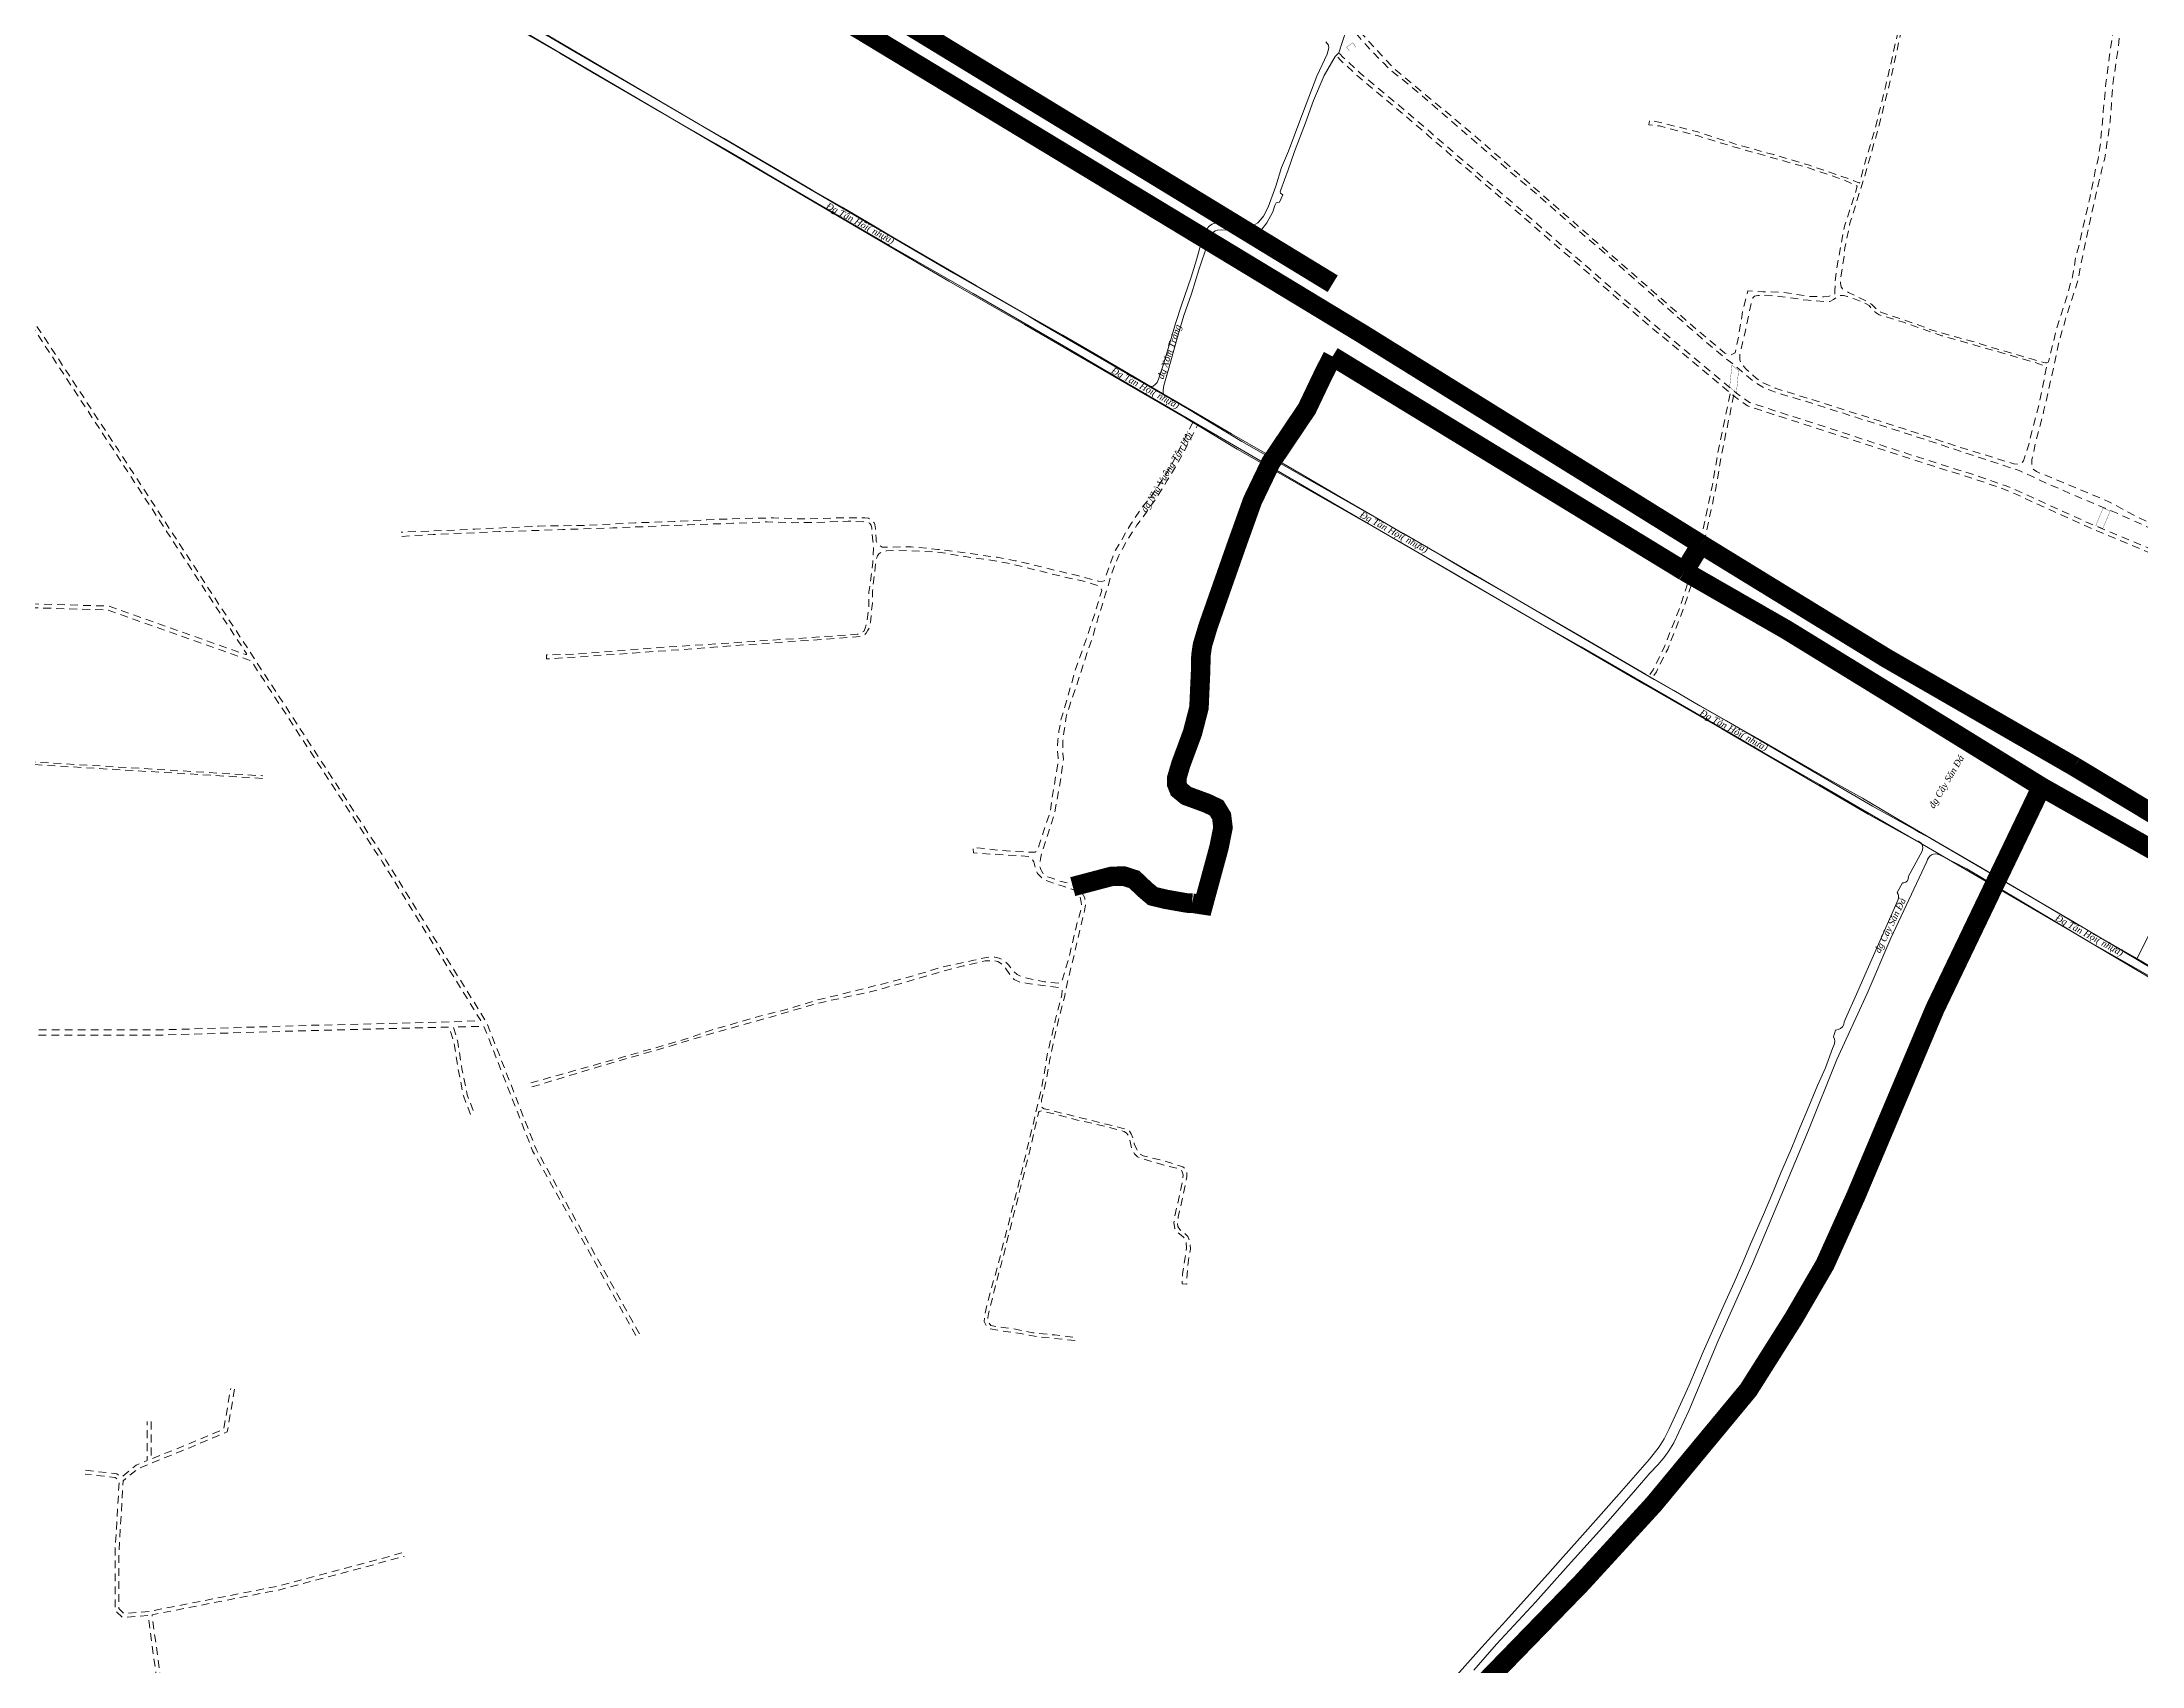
# Model space of a CAD drawing. Header units: metres. Extents: x 556238 to 587446, y 1177111 to 1219372.
# Drawn here: x 569593 to 571210, y 1207174 to 1208425 of the extents above; entities that cross this region are included whole.
import ezdxf

# ---------------------------------------------------------------- set-up
doc = ezdxf.new("R2010")
doc.units = ezdxf.units.M
doc.header["$MEASUREMENT"] = 0
for name, pattern in [('ACAD_ISO03W100', [30, 12, -18]), ('DASHED2', [0.375, 0.25, -0.125]), ('Xr_Nen GT$0$MON', [10, 6, -4])]:
    doc.linetypes.add(name, pattern=pattern)
for name, color, linetype, lineweight in [('Pipe Existing_DTDH', 4, 'ACAD_ISO03W100', 40), ('Xr_Nen GT$0$CAU-CONG', 4, 'Continuous', 0), ('Xr_Nen GT$0$DUONG BT-NEN BT', 38, 'Continuous', 0), ('Xr_Nen GT$0$DUONG NHUA', 38, 'Continuous', 0), ('Xr_Nen GT$0$DUONG_DA', 38, 'Xr_Nen GT$0$MON', 0)]:
    doc.layers.add(name, color=color, linetype=linetype, lineweight=lineweight)
doc.styles.add('Xr_Nen GT$0$ROMANC', font='romanc.shx')

# ---------------------------------------------------------------- blocks, each defined once
blk = doc.blocks.new('DTDH_EXISTING_PIPE')
at = {"layer": 'Pipe Existing_DTDH', "color": 3, "linetype": 'DASHED2', "ltscale": 200, "const_width": 15, "elevation": 0.8, "flags": 128}
for points in [[(-7181, 8222.6), (-7739.7, 8563.3), (-8036.5, 8736.8)], [(-7483.3, 8380.8), (-7655.3, 8484.9), (-8044.8, 8717.1)], [(-6897.4, 8021.9), (-7158.4, 8184.1), (-7483.3, 8380.8)], [(-7289.1, 7745.4), (-7280.6, 7744.1), (-7268.6, 7788.3), (-7265.5, 7803.7), (-7266.6, 7812.5), (-7270.5, 7818.9), (-7278.1, 7822.5), (-7293.7, 7828.2), (-7299.4, 7832.9), (-7301.1, 7837.2), (-7301.1, 7841.8), (-7298, 7852.4), (-7289, 7876.7), (-7284, 7896), (-7282.7, 7925), (-7282.5, 7936.3), (-7281.3, 7944.4), (-7276.9, 7959), (-7254.6, 8022.5), (-7242.8, 8055.4), (-7228.7, 8084.8), (-7200.8, 8126.3), (-7187.6, 8154), (-7181.1, 8166.6)], [(-6910.1, 8001.1), (-7181.1, 8166.6)], [(-6910.1, 8001.1), (-6897.4, 8021.9)], [(-6609.6, 7850.6), (-6754.6, 7934.2), (-6895.7, 8020.8), (-6897.4, 8021.9)], [(-6635.1, 7835), (-6748.6, 7905.1), (-6831.8, 7956.2), (-6910.1, 8001.1)], [(-5781.9, 6999.1), (-5828.3, 7057.2), (-5878.2, 7121.5), (-5952.9, 7213.6), (-6091.3, 7386.2), (-6135.2, 7434.7), (-6200.9, 7503.3), (-6254.5, 7566.1), (-6302, 7619.2), (-6348.4, 7670), (-6376.2, 7697.6), (-6410.5, 7726.3), (-6449.4, 7749.2), (-6547.8, 7813.4), (-6609.6, 7850.6)], [(-7650.1, 6904.6), (-7556.3, 6911.8), (-7450.8, 6920), (-7406.8, 6928), (-7302.3, 6971), (-7234.7, 7002.8), (-7180.8, 7032.8), (-7132.6, 7074.5), (-6989.6, 7221.5), (-6933.7, 7282.5), (-6860.8, 7370.5), (-6826, 7425.6), (-6801.8, 7467.2), (-6778, 7520), (-6717.2, 7664), (-6635.1, 7835)], [(-6105.5, 7362), (-6167.8, 7436.4), (-6247, 7527.3), (-6365.8, 7659), (-6403.5, 7695.1), (-6438.3, 7722.1), (-6496.1, 7756.3), (-6635.1, 7835)], [(-7381.2, 7758.2), (-7351.3, 7766.1), (-7341.9, 7766.3), (-7333.8, 7763.7), (-7325.6, 7755.9), (-7319.7, 7750.9), (-7310, 7748.5), (-7293, 7745.5), (-7289.1, 7745.4)]]:
    blk.add_lwpolyline(points, dxfattribs=at)

msp = doc.modelspace()

# ---------------------------------------------------------------- linework, layer by layer
at = {"layer": 'Xr_Nen GT$0$CAU-CONG', "const_width": 0.2, "flags": 128}
msp.add_lwpolyline([(570599.95584, 1208417.55583), (570597.60445, 1208420.58303), (570602.33357, 1208423.91923), (570604.81881, 1208420.52554)], dxfattribs=at)
for points in [[(570894.39762, 1208175.49274), (570892.58551, 1208158.70669), (570897.83265, 1208154.23966), (570899.45678, 1208171.5703)], [(571185.6803, 1208063.25377), (571180.0316, 1208049.82094), (571174.61926, 1208052.0969), (571180.26796, 1208065.52973)]]:
    msp.add_lwpolyline(points, close=True, dxfattribs=at)
at = {"layer": 'Xr_Nen GT$0$DUONG BT-NEN BT', "flags": 128}
for points in [[(570581.69705, 1208424.73485), (570583.52752, 1208421.99131), (570583.9199, 1208420.03174), (570582.64345, 1208415.08924), (570574.6337, 1208398.1859), (570566.48936, 1208376.73359), (570560.73532, 1208361.81546), (570552.72291, 1208340.39952), (570547.45403, 1208327.9622), (570543.07308, 1208313.53956), (570537.12284, 1208297.25772), (570533.68588, 1208290.34083), (570531.36517, 1208287.46668), (570529.07709, 1208285.24569), (570527.34447, 1208284.1352), (570525.57948, 1208283.80867), (570523.16043, 1208283.58), (570519.46688, 1208283.44939), (570516.6557, 1208283.44939), (570512.40618, 1208283.77601), (570505.7241, 1208284.72295), (570501.47459, 1208284.91896), (570499.05579, 1208284.98427), (570496.63675, 1208284.88631), (570495.03508, 1208284.72295), (570493.92366, 1208284.29836), (570492.09319, 1208283.0246), (570490.26272, 1208280.80361), (570489.02058, 1208277.92946), (570485.4198, 1208268.80289), (570481.91929, 1208256.86248), (570477.73139, 1208243.51789), (570470.17225, 1208221.07768), (570465.82392, 1208207.70986), (570461.14941, 1208191.9092), (570456.01245, 1208174.83778), (570452.77482, 1208164.92154), (570451.63077, 1208162.27606), (570450.38863, 1208160.87159), (570448.55816, 1208159.53252), (570446.69483, 1208159.10793)], [(570456.56453, 1208153.35603), (570456.23618, 1208154.89742), (570456.26904, 1208156.40606), (570456.92551, 1208160.0136), (570460.5705, 1208173.34416), (570466.48014, 1208194.74569), (570472.32576, 1208213.76115), (570478.07328, 1208230.54149), (570483.65819, 1208248.93185), (570490.58697, 1208269.65647), (570492.88882, 1208274.79889), (570494.9237, 1208277.75047), (570496.36783, 1208278.99668), (570498.17317, 1208279.55428), (570501.48812, 1208279.84936), (570507.33059, 1208279.65264), (570518.91696, 1208277.88168), (570522.21911, 1208277.74726), (570525.73121, 1208277.74726), (570529.0133, 1208278.1408), (570531.80322, 1208279.68219), (570536.03823, 1208285.16716), (570540.73304, 1208293.80173), (570542.34316, 1208298.69956), (570543.3606, 1208300.56888), (570545.82216, 1208301.19199), (570548.34969, 1208306.76731), (570546.74247, 1208308.20293), (570546.5127, 1208309.21968), (570547.03772, 1208310.56425), (570552.48637, 1208326.01094), (570557.44478, 1208340.29465), (570565.95008, 1208362.3961), (570572.19001, 1208379.53843), (570580.37131, 1208398.64855), (570588.82515, 1208413.3913), (570591.6605, 1208416.27697), (570597.33722, 1208433.56603)]]:
    msp.add_lwpolyline(points, dxfattribs=at)
at = {"layer": 'Xr_Nen GT$0$DUONG NHUA'}
for points in [[(569970.7546, 1208436.54758), (570139.56875, 1208337.32351), (570294.83157, 1208246.44028), (570353.06977, 1208213.07114), (570359.0508, 1208209.59506), (570361.65946, 1208208.07893), (570475.16139, 1208142.10588), (570516.94745, 1208116.88079), (570641.49557, 1208045.94148), (570679.82146, 1208023.56435), (570831.30765, 1207935.3501), (570834.35663, 1207933.60392), (570890.07755, 1207901.52581), (571002.63853, 1207835.92316), (571035.45586, 1207817.66581), (571038.95225, 1207815.72057), (571047.50852, 1207810.96041), (571157.90565, 1207746.43993), (571206.65787, 1207717.48945), (571210.118, 1207715.44032), (571250.04372, 1207691.93753)], [(571246.13416, 1207686.11854), (571205.3439, 1207710.13036), (571154.35348, 1207740.41009), (571045.72839, 1207803.89441), (571039.56839, 1207807.36892), (570999.17421, 1207829.84112), (570886.5693, 1207895.46988), (570826.65532, 1207929.96185), (570682.59272, 1208013.84265), (570637.9993, 1208039.87951), (570513.40726, 1208110.84292), (570484.00687, 1208128.59194), (570479.72624, 1208131.17599), (570471.59524, 1208136.08408), (570349.5715, 1208207.00917), (570291.32332, 1208240.38434), (570132.74405, 1208333.21036), (569967.2164, 1208430.50971)]]:
    msp.add_lwpolyline(points, dxfattribs=at)
at = {"layer": 'Xr_Nen GT$0$DUONG NHUA', "flags": 128}
for points in [[(569971.29628, 1208435.61144), (570000.0566, 1208418.87337), (570025.33767, 1208404.07272), (570055.89148, 1208386.47425), (570086.56852, 1208368.54535), (570118.19849, 1208350.17533), (570137.46118, 1208339.03431), (570163.88388, 1208323.48756), (570186.52749, 1208310.2271), (570208.94059, 1208297.29639), (570233.3603, 1208282.91232), (570245.00249, 1208276.05853), (570263.54131, 1208265.25024), (570287.46668, 1208251.3136), (570312.51386, 1208236.83788), (570333.57345, 1208224.62643), (570355.30786, 1208212.11469), (570379.0281, 1208198.64319), (570405.91421, 1208182.98356), (570429.46604, 1208169.23241), (570457.17727, 1208152.98583), (570479.68146, 1208139.84107), (570508.90592, 1208122.82784), (570534.77242, 1208107.72321), (570562.2715, 1208091.80265), (570593.27206, 1208073.57116), (570617.66641, 1208059.58774), (570641.82735, 1208045.37064), (570670.82034, 1208028.75225), (570696.96735, 1208013.41114), (570721.62046, 1207999.09948), (570745.59585, 1207985.25559), (570778.59915, 1207966.37595), (570806.24103, 1207950.19657), (570827.88266, 1207937.68012), (570849.50062, 1207925.04909), (570869.68846, 1207913.24239), (570890.49024, 1207901.3818), (570915.98102, 1207886.95236), (570969.48795, 1207856.14192), (570994.97464, 1207842.04271), (571022.5694, 1207825.60952), (571053.54049, 1207807.58496), (571083.56831, 1207790.21807), (571123.81738, 1207766.51853), (571159.2605, 1207745.41369), (571204.37448, 1207719.49286), (571240.30928, 1207698.27944)], [(571350.53396, 1207995.15741), (571345.63112, 1207997.14743), (571340.26897, 1207986.01071), (571333.9812, 1207973.12937), (571323.9431, 1207952.39934), (571316.01163, 1207936.57083), (571309.07416, 1207922.88409), (571301.54086, 1207907.40935), (571295.89917, 1207897.32534), (571288.76986, 1207884.26391), (571281.52216, 1207869.86211), (571274.58517, 1207857.23829), (571268.44068, 1207845.01902), (571254.81025, 1207818.82124), (571239.77048, 1207790.29159), (571228.96549, 1207766.14733), (571218.44706, 1207742.75709), (571206.22887, 1207718.39528)]]:
    msp.add_lwpolyline(points, dxfattribs=at)
for points in [[(570682.50964, 1207166.64079), (570699.21316, 1207185.18659), (570711.75342, 1207199.12865), (570720.29376, 1207208.38963), (570738.51655, 1207228.54143), (570752.66427, 1207244.29722), (570762.4441, 1207255.34409), (570777.21736, 1207271.9827), (570793.73894, 1207290.50487), (570809.29407, 1207308.2684), (570823.79093, 1207324.79294), (570830.78638, 1207332.89434), (570838.28754, 1207342.30737), (570842.0618, 1207348.47915), (570845.92545, 1207356.31493), (570852.29827, 1207369.56657), (570861.34092, 1207389.95355), (570872.24836, 1207415.47323), (570878.39068, 1207429.4826), (570888.28696, 1207452.06242), (570895.99373, 1207469.03859), (570903.10443, 1207485.00782), (570908.78744, 1207498.4674), (570918.6598, 1207521.39098), (570925.9063, 1207538.43655), (570931.95753, 1207553.34828), (570939.9192, 1207571.82617), (570946.68368, 1207588.11602), (570953.70184, 1207604.47619), (570960.35276, 1207620.79058), (570966.40544, 1207634.4627), (570971.83475, 1207649.25503), (570972.91839, 1207651.57218, 0.2537994428), (570972.52722, 1207658.12117), (570974.22915, 1207663.4522), (570976.11688, 1207663.87688, 0.3485741757), (570980.80952, 1207669.6953), (570991.27866, 1207693.50381), (570999.63127, 1207712.25595), (571010.10017, 1207736.04874), (571016.79724, 1207751.1697), (571022.32223, 1207763.97471, 0.2672597351), (571021.70128, 1207769.35171), (571025.81815, 1207776.87248), (571026.66935, 1207776.92667, 0.4534063646), (571030.18798, 1207781.49936), (571040.75619, 1207801.21726, 0.534088434), (571036.51731, 1207809.18195), (570995.28342, 1207833.10996), (570961.70894, 1207852.64246), (570917.2698, 1207877.96312), (570862.57775, 1207909.81925), (570778.24229, 1207958.7474), (570733.58061, 1207984.00617), (570679.64313, 1208015.63293), (570632.13065, 1208043.13943), (570420.00105, 1208166.72986), (570381.22921, 1208189.42738), (570309.82107, 1208230.7291), (570244.92759, 1208267.98687), (570211.05665, 1208287.87765), (570185.70503, 1208302.62871), (570157.8788, 1208319.01692), (570133.69514, 1208333.2817), (570111.79812, 1208346.09383), (570091.29643, 1208357.81609), (570068.98287, 1208370.79188), (570044.28554, 1208385.19639), (570016.7635, 1208401.09611), (569991.64456, 1208415.96226), (569963.86375, 1208431.95302)], [(571216.45881, 1207704.60517), (571168.67428, 1207732.04586), (571075.2877, 1207787.69569), (571054.26146, 1207798.44097, 0.5237506759), (571044.5621, 1207793.23635), (571016.87045, 1207734.22899), (570998.53506, 1207691.6437), (570975.07746, 1207640.78052), (570953.42157, 1207586.32092), (570932.39582, 1207536.08455), (570910.1975, 1207483.43287), (570883.41311, 1207423.49751), (570861.03939, 1207370.02401), (570849.52623, 1207345.53329), (570845.66451, 1207339.43132), (570841.80279, 1207333.95746), (570837.40202, 1207328.57335), (570831.20534, 1207322.02275), (570820.06886, 1207309.37009), (570797.24017, 1207283.12583), (570768.21481, 1207251.04754), (570743.14781, 1207222.8366), (570713.13594, 1207190.40253), (570695.6909, 1207170.26525)]]:
    msp.add_lwpolyline(points, format="xyb", dxfattribs=at)
at = {"layer": 'Xr_Nen GT$0$DUONG_DA', "flags": 128}
for points in [[(571138.17482, 1208178.39093), (571137.83487, 1208177.80969), (571137.52271, 1208177.63961), (571136.82758, 1208177.41285), (571135.99063, 1208177.41285), (571134.64291, 1208177.65374), (571126.69863, 1208179.87914), (571111.20052, 1208184.51744), (571095.39146, 1208189.00179), (571079.80637, 1208193.96993), (571064.60328, 1208197.83348), (571047.79852, 1208202.9138), (571031.60288, 1208208.74584), (571017.28119, 1208213.75644), (571009.45724, 1208216.11636), (571007.09836, 1208217.35366), (571002.30231, 1208222.20441), (570997.74619, 1208225.00083), (570984.12374, 1208231.66772), (570979.62222, 1208234.45422), (570978.37139, 1208236.06142), (570977.94566, 1208238.66954), (570978.22883, 1208243.78001), (570980.53287, 1208257.69352), (570981.40655, 1208266.0277), (570985.23976, 1208285.0625), (570996.62655, 1208321.48832), (571006.97103, 1208357.75289), (571014.64252, 1208387.68882), (571020.39753, 1208412.91122), (571025.16458, 1208435.41212), (571037.71717, 1208483.74892), (571040.97123, 1208496.55353), (571038.06702, 1208497.24996), (571035.51147, 1208486.28171), (571023.64966, 1208438.96116), (571019.17182, 1208418.43936), (571012.54603, 1208389.91131), (571004.29177, 1208356.33009), (570998.94484, 1208338.95448), (570992.60706, 1208315.94185), (570985.2888, 1208318.95953), (570953.98333, 1208329.57961), (570926.72247, 1208337.78158), (570901.45735, 1208344.57146), (570867.97372, 1208355.33137), (570841.25674, 1208362.06316), (570831.01398, 1208364.32923), (570830.31693, 1208360.73121), (570838.50644, 1208359.8607), (570867.48856, 1208352.43248), (570896.55693, 1208343.59669), (570923.91274, 1208335.8783), (570953.22007, 1208327.62265), (570980.53891, 1208318.43338), (570990.93533, 1208313.55859), (570986.05327, 1208297.8604), (570980.94216, 1208282.6557), (570978.32331, 1208268.63692), (570975.06973, 1208249.45549), (570973.90805, 1208240.34435), (570973.73336, 1208232.8935), (570973.50093, 1208230.68823), (570971.46823, 1208229.29548), (570969.20309, 1208228.71514), (570964.96324, 1208228.25089), (570954.68304, 1208228.54106), (570934.00617, 1208231.67483), (570918.12946, 1208232.20108), (570906.62959, 1208232.89741), (570902.54461, 1208216.78865), (570898.97718, 1208194.80729), (570896.74732, 1208185.00473), (570893.7745, 1208183.51953), (570889.01784, 1208184.85619), (570870.58581, 1208200.15404), (570781.20061, 1208278.19258), (570695.08735, 1208353.28917), (570633.05023, 1208405.07104), (570603.37589, 1208437.39603), (570602.22049, 1208434.0383), (570613.99943, 1208420.71915), (570625.90111, 1208408.40763), (570630.50821, 1208403.74589), (570651.5069, 1208386.71073), (570668.77387, 1208371.77738), (570689.19728, 1208354.09577), (570712.13251, 1208334.42144), (570745.62098, 1208305.8991), (570773.56705, 1208281.38955), (570798.9467, 1208259.80564), (570832.90848, 1208229.9855), (570862.90441, 1208203.42923), (570887.23738, 1208182.53153), (570894.83446, 1208176.91945), (570901.94952, 1208170.80095), (570912.44717, 1208162.06011), (570919.28244, 1208158.01346), (570931.17977, 1208153.75968), (570961.23562, 1208144.65395), (570995.3733, 1208133.68401), (571044.80106, 1208117.76305), (571083.36898, 1208105.04357), (571115.69479, 1208094.3664), (571137.35261, 1208084.37904), (571157.00624, 1208075.81299), (571187.64269, 1208063.02309), (571230.47341, 1208043.70725), (571273.06348, 1208024.10704), (571295.65297, 1208014.0076), (571313.16227, 1208006.47061), (571330.19148, 1207999.53629), (571338.53128, 1207995.86515), (571342.9637, 1207993.41769), (571344.79175, 1207997.32221), (571322.01163, 1208007.62047), (571280.59001, 1208024.50028), (571240.68765, 1208043.42609), (571207.52319, 1208058.0787), (571184.77714, 1208070.40203), (571135.46923, 1208091.05695), (571133.44498, 1208091.67545), (571128.87727, 1208093.72336), (571125.83196, 1208095.77127), (571125.305, 1208097.46812), (571125.42218, 1208099.34055), (571125.42218, 1208102.79273), (571128.46725, 1208116.83575), (571134.6777, 1208140.85591), (571140.77121, 1208167.68371), (571145.86855, 1208191.99894), (571150.96637, 1208209.94157), (571160.51303, 1208239.86277), (571164.73355, 1208261.02501), (571170.24066, 1208287.03198), (571176.10005, 1208313.21945), (571179.03059, 1208325.3081), (571181.31578, 1208333.99045), (571185.70953, 1208363.09022), (571187.70092, 1208391.79456), (571191.56675, 1208418.22251), (571193.56031, 1208434.70287), (571196.66553, 1208453.21662), (571203.87047, 1208478.87423), (571211.13654, 1208503.71512), (571218.98755, 1208534.2416), (571226.66557, 1208561.37019), (571235.80704, 1208597.74824), (571242.19363, 1208624.00561), (571247.35162, 1208649.90812), (571252.51008, 1208675.69413), (571257.48975, 1208704.75595), (571262.64604, 1208731.88273), (571265.81119, 1208741.79717), (571267.27513, 1208744.48872), (571269.03191, 1208746.8877), (571270.37891, 1208748.17499), (571273.71681, 1208749.69635), (571278.86996, 1208751.97834), (571281.6809, 1208753.32412), (571284.96033, 1208754.90387), (571287.59561, 1208757.47844), (571290.58849, 1208761.48762), (571291.58418, 1208765.64204), (571293.22378, 1208771.84438), (571295.15621, 1208786.35535), (571296.33142, 1208798.04156), (571297.09299, 1208808.41624), (571296.44884, 1208817.36862), (571294.34052, 1208824.64439), (571292.70092, 1208833.3042), (571291.64531, 1208842.7006), (571292.17227, 1208857.21168), (571294.69207, 1208883.62711), (571297.03742, 1208914.38257), (571300.43403, 1208943.2084), (571302.83712, 1208974.20104), (571305.47386, 1209005.37266), (571308.58005, 1209034.90794), (571310.27933, 1209050.44398)], [(571306.07766, 1209051.79436), (571304.07806, 1209027.07708), (571301.90329, 1209002.76855), (571299.16, 1208979.67059), (571296.12943, 1208948.07267), (571293.1583, 1208919.89829), (571290.81537, 1208890.22418), (571287.55744, 1208856.89497), (571286.86908, 1208836.081), (571288.06894, 1208825.52051), (571291.2696, 1208816.01103), (571292.18363, 1208810.70224), (571292.35493, 1208805.62172), (571291.72818, 1208796.12225), (571289.50002, 1208781.05207), (571288.29799, 1208773.13216), (571287.09813, 1208765.93953), (571284.58437, 1208761.94366), (571282.07062, 1208759.08954), (571277.67155, 1208757.03452), (571271.38716, 1208754.23739), (571265.03875, 1208750.04561), (571262.58225, 1208746.73476), (571260.86824, 1208743.25262), (571258.52241, 1208733.19045), (571254.40554, 1208715.01264), (571250.97341, 1208697.1213), (571246.51539, 1208669.57984), (571239.71419, 1208637.97041), (571237.0574, 1208624.23869), (571235.67706, 1208617.60306), (571229.99284, 1208593.43476), (571223.70459, 1208569.76657), (571215.69845, 1208540.44694), (571208.72788, 1208517.23859), (571200.72803, 1208485.52098), (571193.01208, 1208458.99768), (571188.78093, 1208439.32535), (571185.29371, 1208414.28875), (571182.37888, 1208392.91778), (571180.37856, 1208371.08085), (571178.32169, 1208347.24359), (571176.49002, 1208334.36275), (571174.20483, 1208325.40065), (571170.03142, 1208304.19595), (571164.7147, 1208281.62093), (571161.91246, 1208268.46104), (571159.22716, 1208259.0422), (571156.59646, 1208243.54503), (571151.6238, 1208226.05203), (571144.82187, 1208205.1367), (571138.17482, 1208178.39093), (571138.17482, 1208178.39093)], [(571335.69666, 1207976.76808), (571312.31483, 1207987.19508), (571286.68597, 1207999.2662), (571265.6382, 1208008.43958), (571235.79987, 1208022.27697), (571208.805, 1208034.24667), (571184.06368, 1208044.54998), (571171.84081, 1208049.57643), (571143.74538, 1208062.15552), (571112.10996, 1208076.68015), (571104.5494, 1208079.81037), (571083.59069, 1208087.12823), (571037.63263, 1208101.66299), (570993.31828, 1208116.01479), (570956.39586, 1208128.08839), (570926.50281, 1208137.58285), (570906.45142, 1208144.28702), (570896.03637, 1208151.70288), (570885.09376, 1208160.89968), (570862.2486, 1208179.98031), (570832.94982, 1208204.0659), (570805.51128, 1208227.53847), (570782.41952, 1208247.72847), (570754.97633, 1208271.17278), (570731.72868, 1208291.44392), (570708.64646, 1208311.11196), (570685.31433, 1208331.08009), (570660.41739, 1208352.55705), (570636.08785, 1208373.36235), (570606.05071, 1208398.3743), (570592.9177, 1208410.56088), (570589.50432, 1208414.29279)], [(571336.91851, 1207979.50799), (571313.56504, 1207989.92234), (571287.92469, 1208001.99887), (571266.86873, 1208011.17582), (571237.03904, 1208025.0092), (571209.98983, 1208037.003), (571185.21084, 1208047.32199), (571173.02454, 1208052.3334), (571144.98424, 1208064.88781), (571113.31006, 1208079.43024), (571105.61851, 1208082.61469), (571084.53766, 1208089.9752), (571038.54711, 1208104.52023), (570994.24665, 1208118.86754), (570957.31615, 1208130.94377), (570927.43257, 1208140.43523), (570907.82703, 1208146.99033), (570897.87445, 1208154.0769), (570887.02041, 1208163.19925), (570864.16274, 1208182.29034), (570834.87764, 1208206.36468), (570807.47375, 1208229.80761), (570784.38122, 1208249.99827), (570756.9365, 1208273.4439), (570733.68741, 1208293.71629), (570710.59464, 1208313.39333), (570687.26944, 1208333.35552), (570662.37205, 1208354.83286), (570638.02265, 1208375.65515), (570608.03228, 1208400.62815), (570595.04841, 1208412.67634), (570591.718, 1208416.31753)], [(570892.93948, 1208153.44157), (570883.57475, 1208108.36655), (570878.93286, 1208081.25849), (570870.86004, 1208043.46045), (570864.30553, 1208019.87219), (570854.0275, 1207988.44375), (570842.13428, 1207958.11057), (570833.57509, 1207940.90554), (570830.45344, 1207936.37792)], [(570895.87676, 1208152.83132), (570886.52279, 1208107.80808), (570881.87948, 1208080.69179), (570873.77488, 1208042.7449), (570867.17793, 1208019.00391), (570856.85203, 1207987.42911), (570844.87907, 1207956.89256), (570836.16605, 1207939.3783), (570832.92329, 1207934.67503)], [(570479.09966, 1208131.62047), (570467.14724, 1208107.32707), (570459.78235, 1208093.70513), (570447.62577, 1208075.12778), (570440.15651, 1208066.1188), (570431.6773, 1208053.56379), (570419.51371, 1208033.10409), (570415.9383, 1208023.81547), (570410.82405, 1208009.60478), (570408.57656, 1208009.09435), (570406.2271, 1208009.29848), (570391.41421, 1208013.27932), (570342.37884, 1208025.01781), (570328.33573, 1208027.69685), (570296.2583, 1208031.98398), (570282.67136, 1208033.71919), (570262.13777, 1208035.65863), (570239.76526, 1208035.4544), (570237.72217, 1208036.67928), (570236.39425, 1208037.39383), (570235.27051, 1208039.94566), (570235.27051, 1208042.29336), (570234.75973, 1208049.84678), (570234.24896, 1208052.80687), (570233.63599, 1208054.23588), (570231.90579, 1208056.06304), (570229.26059, 1208057.70499), (570226.53494, 1208057.98525), (570204.46807, 1208057.9549), (570182.80348, 1208057.07838), (570156.23002, 1208057.99957), (570133.07927, 1208057.56527), (570104.72511, 1208056.52418), (570079.55446, 1208055.20264), (570049.55515, 1208054.16136), (570012.25643, 1208052.23905), (569975.19521, 1208051.67684), (569926.0011, 1208049.22788), (569881.32879, 1208047.46332), (569869.32056, 1208046.85985)], [(569970.13219, 1207619.62079), (570027.28218, 1207636.93259), (570063.90051, 1207647.41365), (570111.18877, 1207661.51646), (570153.82572, 1207673.48533), (570188.75493, 1207683.76916), (570230.58319, 1207692.8773), (570254.47304, 1207699.35748), (570282.40148, 1207707.62576), (570302.34166, 1207712.82236), (570319.08601, 1207716.69813), (570323.41743, 1207716.76274), (570326.45597, 1207716.76274), (570328.97746, 1207716.37521), (570331.75723, 1207714.50188), (570334.73126, 1207711.07824), (570339.38596, 1207704.61859), (570341.51942, 1207702.29313), (570345.78632, 1207700.4199), (570351.92792, 1207699.32172), (570377.82583, 1207695.87665), (570378.47722, 1207694.35198), (570378.21772, 1207690.5899), (570373.21921, 1207670.9366), (570367.5031, 1207646.7039), (570362.30718, 1207617.27549), (570355.61882, 1207589.02339), (570346.9166, 1207552.71826), (570338.0781, 1207518.10046), (570328.7919, 1207481.66551), (570321.06363, 1207453.66331), (570318.82894, 1207443.45911), (570318.4223, 1207439.07121), (570320.00826, 1207435.65849), (570322.97649, 1207433.42387), (570330.98673, 1207431.92064), (570346.76945, 1207429.62853), (570358.88665, 1207427.39402), (570388.22321, 1207424.30202), (570388.50783, 1207426.73966), (570372.89375, 1207428.56792), (570355.97858, 1207430.31494), (570340.48652, 1207433.36207), (570329.60759, 1207434.67159), (570323.50828, 1207435.93113), (570322.3292, 1207437.63749), (570321.23131, 1207439.70954), (570321.31249, 1207441.74093), (570321.67854, 1207444.78806), (570326.27501, 1207463.25433), (570331.28029, 1207481.93305), (570338.074, 1207509.02517), (570346.49522, 1207542.30251), (570353.53199, 1207570.37192), (570359.63517, 1207597.22806), (570360.32715, 1207600.01277), (570360.8964, 1207600.74415), (570361.75026, 1207601.06918), (570363.01076, 1207601.31287), (570365.69437, 1207600.41913), (570390.41659, 1207594.1624), (570412.34936, 1207589.03401), (570426.3526, 1207585.24698), (570427.97891, 1207583.98754), (570429.48344, 1207582.40308), (570430.45932, 1207579.03093), (570431.96651, 1207572.49886), (570434.28407, 1207568.02973), (570436.39844, 1207565.91701), (570440.05817, 1207564.33255), (570456.85133, 1207559.41659), (570467.2753, 1207556.88961), (570470.65016, 1207554.93945), (570471.66663, 1207551.93299), (570471.30349, 1207547.19372), (570466.83073, 1207527.22492), (570465.16238, 1207520.29931), (570464.51171, 1207515.01767), (570465.36558, 1207510.67044), (570466.95129, 1207508.19213), (570470.20439, 1207505.55125), (570472.19674, 1207503.68243), (570474.03107, 1207500.00308), (570474.31569, 1207495.37149), (570473.42124, 1207489.80538), (570473.21297, 1207488.28011), (570471.3018, 1207475.72601), (570470.85457, 1207467.91066), (570474.39204, 1207467.82943), (570475.12389, 1207481.39918), (570476.38633, 1207490.52725), (570477.32162, 1207494.79315), (570476.79296, 1207500.95181), (570475.36986, 1207504.48653), (570472.60482, 1207506.96484), (570469.10794, 1207509.76818), (570467.60365, 1207512.20582), (570467.40021, 1207514.64356), (570467.92886, 1207519.35639), (570471.71423, 1207536.86501), (570474.52397, 1207550.50618), (570474.40219, 1207553.75644), (570473.75152, 1207556.31598), (570471.3117, 1207558.14424), (570456.06367, 1207562.89773), (570447.62746, 1207564.78688), (570440.87749, 1207566.53391), (570438.60051, 1207567.79335), (570437.42144, 1207569.09345), (570436.03892, 1207571.36863), (570434.00574, 1207575.75643), (570432.98926, 1207579.98176), (570431.76525, 1207583.44917), (570430.26071, 1207585.43989), (570428.83761, 1207586.69943), (570424.48686, 1207587.95887), (570394.01688, 1207595.6455), (570371.5081, 1207601.1468), (570364.71777, 1207602.73127), (570363.29466, 1207603.46255), (570362.84719, 1207604.15327), (570362.27795, 1207605.6565), (570362.64399, 1207609.39435), (570366.79227, 1207627.37744), (570368.74475, 1207639.66642), (570371.79538, 1207654.47057), (570375.78225, 1207671.35368), (570379.32069, 1207685.06766), (570380.66407, 1207689.76316), (570380.9081, 1207692.64783), (570383.22615, 1207702.98164), (570387.61894, 1207720.83112), (570392.17457, 1207740.95978), (570395.67315, 1207755.44942), (570396.40669, 1207759.73185), (570396.3661, 1207761.68201), (570395.87804, 1207765.17606), (570394.90216, 1207767.04488), (570393.31644, 1207769.92955), (570391.19845, 1207772.87531), (570388.92148, 1207774.86613), (570386.31905, 1207775.75998), (570376.35705, 1207778.31952), (570370.73348, 1207780.44706), (570367.0334, 1207781.54404), (570365.40685, 1207782.80347), (570363.69912, 1207784.26604), (570362.64206, 1207786.17563), (570362.06799, 1207787.12156), (570361.45791, 1207788.66546), (570361.25471, 1207791.42813), (570361.70194, 1207795.40967), (570363.32849, 1207801.50393), (570372.8464, 1207830.80333), (570374.39345, 1207839.88422), (570378.09402, 1207861.46713), (570378.7053, 1207867.50119), (570379.39704, 1207872.14711), (570378.99041, 1207876.53491), (570378.99041, 1207882.88698), (570379.11242, 1207886.58416), (570379.47823, 1207890.6876), (570380.41448, 1207895.70412), (570380.90254, 1207899.32007), (570381.55297, 1207904.72361), (570382.89489, 1207909.15207), (570389.20078, 1207927.81947), (570394.85601, 1207945.52221), (570402.13875, 1207966.79883), (570406.24885, 1207981.1215), (570412.22856, 1208000.36463), (570416.70398, 1208015.49911), (570421.78923, 1208028.56375), (570429.15436, 1208041.91134), (570436.11068, 1208052.32669), (570443.43352, 1208062.49965), (570451.40317, 1208073.75365), (570459.21915, 1208086.49877), (570467.2318, 1208099.52034), (570474.63535, 1208113.50857), (570483.05657, 1208129.90139)], [(569869.88256, 1208043.75272), (569893.93212, 1208045.17382), (569945.06978, 1208047.37017), (569993.71301, 1208048.98519), (570032.47278, 1208050.27768), (570090.61483, 1208052.60915), (570124.77499, 1208053.84194), (570151.21653, 1208054.87541), (570170.96342, 1208054.29427), (570188.22483, 1208054.42348), (570213.69677, 1208055.39245), (570226.26965, 1208055.00342), (570230.08401, 1208053.96995), (570231.31238, 1208052.48415), (570231.82968, 1208050.02947), (570232.67001, 1208040.4047), (570233.31657, 1208036.72265), (570232.67146, 1208023.65501), (570229.6305, 1208000.74354), (570229.69163, 1207989.403), (570228.07548, 1207977.45266), (570226.78236, 1207972.99555), (570225.61053, 1207970.52255), (570221.21436, 1207968.45551), (570193.6092, 1207966.38837), (570141.01944, 1207962.83402), (570072.06442, 1207958.3723), (570006.28904, 1207953.13783), (569981.37909, 1207952.47726), (569981.37909, 1207949.31204), (570047.51544, 1207953.76915), (570125.20385, 1207959.51354), (570189.77212, 1207964.10507), (570223.93711, 1207966.56014), (570226.00581, 1207967.52911), (570227.42819, 1207969.07942), (570228.72107, 1207971.40488), (570230.15167, 1207973.8289), (570230.79823, 1207977.51086), (570232.28512, 1207992.17428), (570232.47938, 1208001.90222), (570234.48357, 1208019.66626), (570235.13206, 1208025.76983), (570236.16641, 1208028.80584), (570237.33027, 1208030.29154), (570239.85151, 1208031.84195), (570243.08407, 1208032.5525), (570252.39347, 1208033.06924), (570282.32609, 1208031.71274), (570300.19806, 1208028.72771), (570328.44978, 1208024.65813), (570336.6881, 1208023.10732), (570375.60708, 1208013.54706), (570396.38639, 1208008.94421), (570406.08382, 1208005.84359), (570408.21728, 1208004.09947), (570408.92835, 1208002.03243), (570403.82111, 1207984.56988), (570396.51397, 1207963.03384), (570388.49769, 1207940.19519), (570382.41674, 1207918.91597), (570377.6968, 1207903.06352), (570376.01589, 1207893.68044), (570375.24007, 1207886.83317), (570374.72302, 1207879.40465), (570375.49811, 1207872.84784), (570375.11008, 1207868.19692), (570373.88172, 1207860.96211), (570371.09904, 1207844.20841), (570369.35169, 1207831.84211), (570365.34331, 1207820.53772), (570361.65507, 1207808.56836), (570359.26115, 1207801.43842), (570357.70951, 1207800.46945), (570351.30938, 1207800.46945), (570330.65861, 1207801.88945), (570309.97063, 1207804.21491), (570310.16465, 1207799.88701), (570353.67382, 1207797.10932), (570356.64761, 1207793.10434), (570358.06999, 1207787.41984), (570359.56486, 1207783.96726), (570364.02579, 1207779.63926), (570369.06852, 1207777.70142), (570379.15374, 1207774.21318), (570386.58845, 1207771.6939), (570389.19837, 1207770.31627), (570392.10765, 1207766.3759), (570393.142, 1207761.91869), (570393.40052, 1207757.72), (570390.16676, 1207746.39407), (570383.82897, 1207719.67455), (570378.26339, 1207700.58627), (570376.25944, 1207699.42359), (570365.01036, 1207700.65087), (570347.6842, 1207704.20372), (570343.87008, 1207706.27077), (570340.89605, 1207708.85465), (570337.21119, 1207713.69938), (570333.97863, 1207716.8646), (570330.03501, 1207718.80244), (570326.60867, 1207719.7068), (570322.60029, 1207719.7068), (570317.4283, 1207718.93165), (570310.44613, 1207717.18753), (570284.68739, 1207711.57184), (570258.92406, 1207703.81509), (570220.91016, 1207694.12562), (570189.72308, 1207686.55727), (570166.70787, 1207679.45168), (570145.40256, 1207674.07087), (570108.81081, 1207663.60625), (570089.00472, 1207656.67934), (570049.61072, 1207645.29252), (569992.57163, 1207629.25668), (569969.29765, 1207622.86163)], [(570050.22793, 1207428.09566), (569970.64553, 1207570.35074), (569933.10014, 1207666.39559), (569929.60883, 1207666.3047), (569909.56659, 1207665.80584), (569912.95971, 1207654.45391), (569916.19481, 1207633.64336), (569920.19417, 1207613.66012), (569925.59095, 1207599.47921)], [(569741.05944, 1207386.94999), (569735.48176, 1207354.06529), (569706.57998, 1207341.72993), (569666.69884, 1207325.68064), (569655.23286, 1207316.27511), (569652.01382, 1207261.97875), (569652.01913, 1207217.80565), (569655.8037, 1207214.02384), (569675.63423, 1207215.65506), (569775.15269, 1207235.21401), (569870.96343, 1207260.9108)], [(569676.85241, 1207361.82865), (569676.85241, 1207333.00053), (569705.43104, 1207344.50138), (569732.79787, 1207356.18161), (569738.10168, 1207387.45166)], [(569626.34231, 1207324.31848), (569650.36223, 1207321.73362), (569653.77109, 1207318.95623), (569665.15196, 1207328.29194), (569673.85241, 1207331.79325), (569673.85241, 1207361.82865)], [(569703.0196, 1206845.07643), (569705.50262, 1206853.0022), (569707.17736, 1206862.34476), (569707.31777, 1206877.25268), (569705.47495, 1206893.68518), (569703.34352, 1206907.73975), (569700.32495, 1206947.65367), (569696.7133, 1207025.69596), (569689.86344, 1207097.41571), (569674.54227, 1207212.5551), (569654.66553, 1207210.92008), (569649.01928, 1207216.56221), (569649.01381, 1207262.06742), (569652.23149, 1207316.34095), (569649.15687, 1207318.84601), (569626.02132, 1207321.3357)], [(569705.8824, 1206844.17957), (569708.4221, 1206852.28625), (569710.17485, 1206862.06399), (569710.31935, 1206877.40629), (569708.44977, 1206894.0774), (569706.32648, 1206908.07825), (569703.31972, 1206947.83617), (569699.7067, 1207025.90804), (569692.84456, 1207097.75629), (569677.51389, 1207212.96709), (569775.83131, 1207232.28999), (569871.74057, 1207258.0132)]]:
    msp.add_lwpolyline(points, dxfattribs=at)
for points in [[(570052.84607, 1207429.56034), (569973.36447, 1207571.63526), (569935.22806, 1207669.19201), (569857.63258, 1207794.28235), (569755.95523, 1207950.08069, -0.0000260349), (569755.9552, 1207950.08074), (569651.55686, 1208110.08479), (569557.25495, 1208253.55439), (569538.76855, 1208282.75171), (569513.01841, 1208321.72746), (569493.61072, 1208350.89673), (569474.45001, 1208380.13851), (569468.86449, 1208388.79826), (569465.20414, 1208392.54109), (569460.24589, 1208396.37846), (569452.38356, 1208400.7799, -0.1734827294), (569442.88576, 1208408.9653, -0.2257462724), (569442.71238, 1208409.35836), (569443.19897, 1208426.35607), (569444.4498, 1208466.0749), (569445.93703, 1208492.5325), (569447.60477, 1208526.32709), (569448.04082, 1208534.37962), (569449.62311, 1208541.5952)], [(569472.42211, 1208280.42511), (569449.9038, 1208278.31049), (569438.01479, 1208277.05794, -0.4611285956), (569437.46309, 1208277.58143), (569437.95058, 1208286.85553), (569439.38373, 1208316.44711), (569439.98064, 1208350.6544), (569441.40914, 1208379.0564), (569442.65687, 1208398.48499), (569442.99198, 1208398.95914, -0.345661163), (569450.98195, 1208398.12644), (569458.58599, 1208393.8696), (569463.20416, 1208390.29542), (569466.50772, 1208386.91743), (569471.93479, 1208378.50334), (569491.10721, 1208349.2437), (569510.51804, 1208320.0697), (569536.24945, 1208281.12229), (569554.73397, 1208251.92796), (569649.04714, 1208108.44121), (569750.21451, 1207953.38904, -0.717211289), (569749.6291, 1207952.64441), (569643.89358, 1207990.0265), (569518.19831, 1207993.70167), (569489.31784, 1207994.14039), (569427.14754, 1207996.57516, -0.4172946827), (569426.66773, 1207997.09959), (569427.68873, 1208017.64617), (569427.27682, 1208049.78297), (569428.34494, 1208067.0982), (569429.84891, 1208108.56072), (569431.92068, 1208160.14679), (569432.75561, 1208194.48677), (569434.13238, 1208225.07199), (569436.75479, 1208253.59771), (569437.4175, 1208261.72798), (569437.3423, 1208273.51721, -0.3856238651), (569437.7899, 1208274.01764), (569450.20122, 1208275.32522), (569472.7026, 1208277.43825)], [(569762.65836, 1207857.33754), (569575.09658, 1207868.60824), (569541.59402, 1207869.23758), (569499.88249, 1207870.24317), (569442.44944, 1207872.79562, 0.0274102294), (569424.49196, 1207872.43505, 0.086398688), (569420.81436, 1207870.65323, 0.2304823458), (569420.60674, 1207870.26789), (569420.06649, 1207857.14474), (569418.35554, 1207825.4267), (569415.92676, 1207769.87717), (569414.87257, 1207751.55501), (569414.21561, 1207730.8752), (569413.68989, 1207696.84335), (569413.54543, 1207680.26576), (569412.77311, 1207661.49669, 0.4267503601), (569413.27344, 1207660.97613), (569427.33516, 1207660.99706), (569448.86311, 1207661.50125), (569479.56271, 1207663.05801), (569519.26738, 1207663.43748), (569538.28271, 1207663.484), (569684.79204, 1207663.60797), (569800.41701, 1207667.09025), (569906.86527, 1207669.73984), (569930.66314, 1207670.81589), (569855.10142, 1207792.67165), (569753.81282, 1207947.87429, 0.1646523017), (569753.56076, 1207948.07243), (569643.33642, 1207987.0415), (569518.13169, 1207990.70233), (569489.23635, 1207991.14128), (569427.01776, 1207993.57794, 0.4140772039), (569426.49858, 1207993.09812), (569425.26673, 1207962.01369), (569423.35852, 1207941.87602), (569422.8994, 1207921.42679), (569422.30252, 1207904.61489), (569420.961, 1207878.67509, 0.2081977697), (569421.10116, 1207878.30142, 0.1156107428), (569424.54351, 1207876.08913, 0.0456502109), (569442.52261, 1207874.79434), (569499.951, 1207872.2421), (569541.6369, 1207871.23713), (569575.17538, 1207870.60711), (569762.77832, 1207859.33394)], [(569922.78712, 1207598.41217), (569917.30152, 1207612.82649), (569913.24039, 1207633.11833), (569910.02675, 1207653.79085), (569906.45856, 1207665.72847), (569800.52699, 1207663.09175), (569684.85396, 1207659.60803), (569538.28929, 1207659.484), (569519.29139, 1207659.43753), (569479.68316, 1207659.05897), (569449.01125, 1207657.50362), (569427.38497, 1207656.99713), (569413.10984, 1207656.97589, 0.40699992), (569412.61072, 1207656.48749), (569412.30714, 1207643.40676), (569411.43158, 1207634.40685), (569409.89808, 1207625.70949, -0.0938138511), (569407.29929, 1207618.83869), (569405.05369, 1207614.3914), (569401.6268, 1207608.03752), (569398.88902, 1207602.96521), (569391.21334, 1207589.89276), (569378.2765, 1207568.38366), (569362.79211, 1207542.02623), (569345.49702, 1207511.8361), (569323.95503, 1207474.48952), (569310.9307, 1207451.65777), (569305.28342, 1207439.84616), (569300.69898, 1207430.93312), (569296.15554, 1207423.25469), (569288.71546, 1207413.47907), (569283.90411, 1207401.93014), (569276.72463, 1207392.16495), (569265.10672, 1207373.25755), (569243.91872, 1207335.82442, 0.411982785), (569246.68473, 1207332.90492), (569262.28766, 1207334.56836), (569277.3755, 1207335.60647), (569290.75744, 1207336.95379), (569299.27119, 1207337.7382), (569300.88212, 1207315.73201), (569300.016, 1207309.82625)]]:
    msp.add_lwpolyline(points, format="xyb", dxfattribs=at)
msp.add_lwpolyline([(571136.61795, 1208174.08404), (571134.07439, 1208160.88882), (571130.93075, 1208144.9936), (571126.24367, 1208127.67138), (571122.07003, 1208111.20604), (571118.86815, 1208101.88757), (571118.01115, 1208100.68883), (571116.01179, 1208099.31881), (571111.38415, 1208099.71836), (571068.87888, 1208112.73351), (571025.60311, 1208127.02603), (570977.65017, 1208142.23033), (570940.31666, 1208154.01329), (570927.67757, 1208157.90529), (570922.42149, 1208160.18858), (570918.36527, 1208162.07243), (570912.93789, 1208165.72574), (570905.78224, 1208172.14042), (570901.26889, 1208177.04956), (570900.41188, 1208179.61841), (570900.46891, 1208184.35638), (570904.75732, 1208202.36491), (570909.27357, 1208223.29968), (570910.53045, 1208227.52391), (570911.78733, 1208228.72265), (570914.1868, 1208229.17929), (570919.10002, 1208229.23638), (570929.32635, 1208228.77974), (570952.97845, 1208225.58307), (570965.33847, 1208224.56012), (570969.79456, 1208224.61721), (570972.65117, 1208226.10141), (570975.67908, 1208228.72726), (570977.7357, 1208229.35518), (570980.24945, 1208229.41227), (570983.44891, 1208228.55598), (570989.24669, 1208226.43796), (570996.15951, 1208223.69792), (570999.98717, 1208221.47162), (571002.04379, 1208218.95996), (571005.35753, 1208215.82038), (571007.64271, 1208214.39327), (571010.89919, 1208213.59408), (571026.49588, 1208208.62774), (571056.04651, 1208198.2796), (571097.60054, 1208186.44045), (571127.55926, 1208177.64132), (571135.55766, 1208175.07256), (571136.13536, 1208174.62894)], close=True, dxfattribs=at)

# ---------------------------------------------------------------- block references
at = {"layer": 'Pipe Existing_DTDH', "linetype": 'ByBlock'}
msp.add_blockref('DTDH_EXISTING_PIPE', (577767.86613, 1200015.74782, -0.796), dxfattribs=at)

# ---------------------------------------------------------------- texts
at = {"layer": 'Xr_Nen GT$0$DUONG BT-NEN BT', "insert": (570451.63897, 1208166.11633), "char_height": 5, "width": 82.6404811, "attachment_point": 1, "rotation": 71.39919998, "style": 'Xr_Nen GT$0$ROMANC'}
msp.add_mtext('{\\fTimes New Roman|b0|i1|c0|p18;đg Xóm Trảng}', dxfattribs=at)
at = {"layer": 'Xr_Nen GT$0$DUONG NHUA', "char_height": 5, "width": 82.6404811, "attachment_point": 1, "rotation": 331.26125661, "style": 'Xr_Nen GT$0$ROMANC'}
for insert in [(570198.5915, 1208301.13185), (570418.21695, 1208174.34431), (570609.69557, 1208063.31998), (570871.42722, 1207910.72284), (571145.32, 1207752.70204)]:
    msp.add_mtext('\\pt45;{\\fTimes New Roman|b0|i1|c0|p18;Đg Tân Hội( nhựa)}', dxfattribs=dict(at, insert=insert))
at = {"layer": 'Xr_Nen GT$0$DUONG_DA', "char_height": 5, "width": 82.6404811, "attachment_point": 1, "style": 'Xr_Nen GT$0$ROMANC'}
for s, insert, rotation in [('{\\fTimes New Roman|b0|i1|c0|p18;đg Nhà Vuông Tân Hội}', (570438.95407, 1208064.28026), 59.27821534), ('{\\fTimes New Roman|b0|i1|c0|p18;đg Cây Săn Đá}', (571045.65726, 1207836.31147), 59.27821534), ('{\\fTimes New Roman|b0|i1|c0|p18;đg Cây Săn Đá}', (571003.90251, 1207724.52478), 63.98203959)]:
    msp.add_mtext(s, dxfattribs=dict(at, insert=insert, rotation=rotation))

doc.saveas('drawing.dxf')
